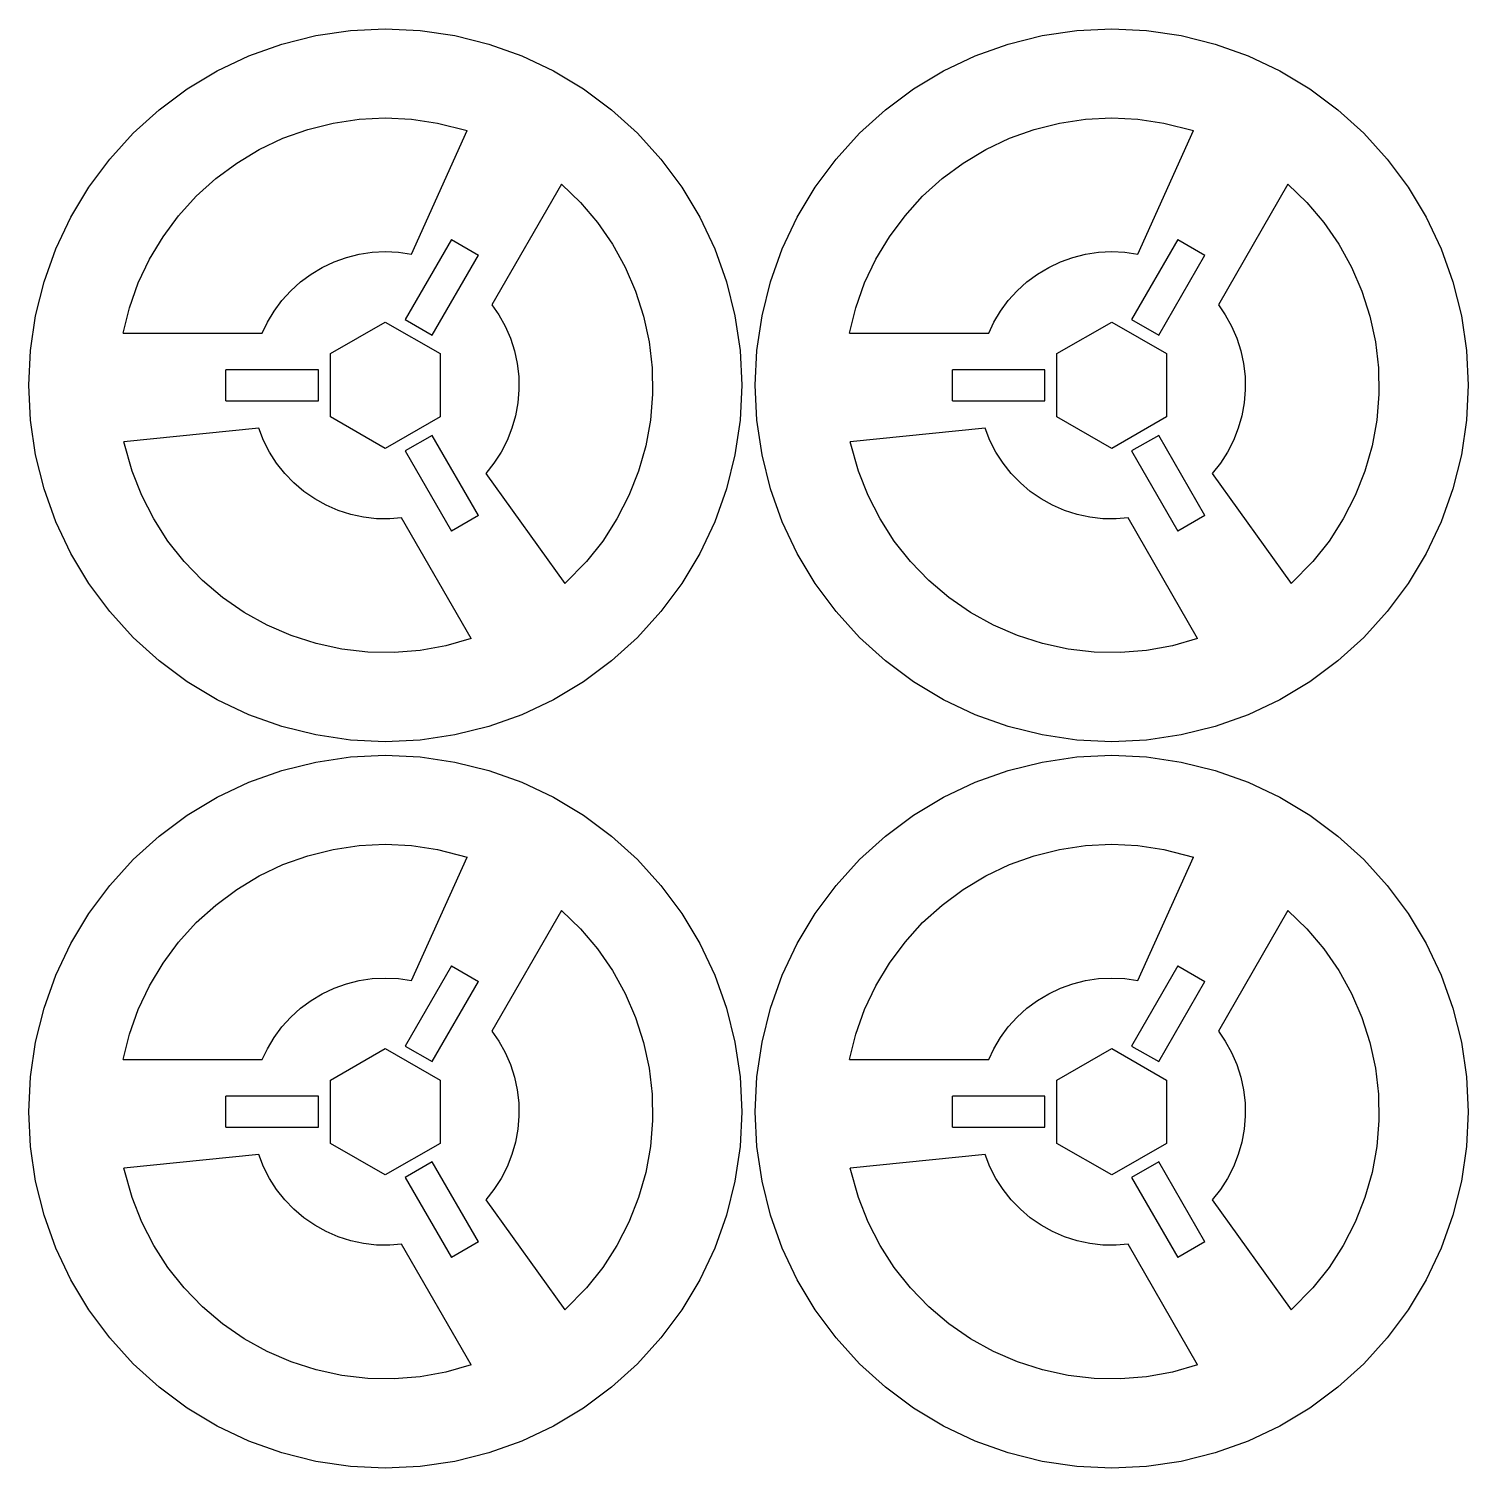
# Model space of a CAD drawing. Header units: metres. Extents: x -40 to 284, y -40 to 122.
# Drawn here: x 123 to 284.5, y -40 to 121.5 of the extents above; entities that cross this region are included whole.
import ezdxf

# ---------------------------------------------------------------- set-up
doc = ezdxf.new("R2010")
doc.units = ezdxf.units.M

msp = doc.modelspace()

# ---------------------------------------------------------------- linework, layer by layer
for p, q in [((155.2, 120.73), (159.08, 121.31)), ((159.08, 121.31), (163, 121.5)), ((163, 121.5), (166.92, 121.31)), ((166.92, 121.31), (170.8, 120.73)), ((236.7, 120.73), (240.58, 121.31)), ((240.58, 121.31), (244.5, 121.5)), ((244.5, 121.5), (248.42, 121.31)), ((248.42, 121.31), (252.3, 120.73)), ((147.69, 118.46), (151.39, 119.78)), ((151.39, 119.78), (155.2, 120.73)), ((170.8, 120.73), (174.61, 119.78)), ((174.61, 119.78), (178.31, 118.46)), ((229.19, 118.46), (232.89, 119.78)), ((232.89, 119.78), (236.7, 120.73)), ((252.3, 120.73), (256.11, 119.78)), ((256.11, 119.78), (259.81, 118.46)), ((144.14, 116.78), (147.69, 118.46)), ((178.31, 118.46), (181.86, 116.78)), ((225.64, 116.78), (229.19, 118.46)), ((259.81, 118.46), (263.36, 116.78)), ((140.78, 114.76), (144.14, 116.78)), ((181.86, 116.78), (185.22, 114.76)), ((222.28, 114.76), (225.64, 116.78)), ((263.36, 116.78), (266.72, 114.76)), ((137.62, 112.42), (140.78, 114.76)), ((185.22, 114.76), (188.38, 112.42)), ((219.12, 112.42), (222.28, 114.76)), ((266.72, 114.76), (269.88, 112.42)), ((134.72, 109.78), (137.62, 112.42)), ((160.06, 111.36), (163, 111.5)), ((163, 111.5), (165.94, 111.36)), ((188.38, 112.42), (191.28, 109.78)), ((216.22, 109.78), (219.12, 112.42)), ((241.56, 111.36), (244.5, 111.5)), ((244.5, 111.5), (247.44, 111.36)), ((269.88, 112.42), (272.78, 109.78)), ((151.52, 109.22), (154.29, 110.21)), ((154.29, 110.21), (157.15, 110.92)), ((157.15, 110.92), (160.06, 111.36)), ((165.93, 96.21), (172.17, 110.07)), ((165.94, 111.36), (168.85, 110.92)), ((168.85, 110.92), (172.17, 110.07)), ((233.02, 109.22), (235.79, 110.21)), ((235.79, 110.21), (238.65, 110.92)), ((238.65, 110.92), (241.56, 111.36)), ((247.43, 96.21), (253.67, 110.07)), ((247.44, 111.36), (250.35, 110.92)), ((250.35, 110.92), (253.67, 110.07)), ((132.08, 106.88), (134.72, 109.78)), ((148.86, 107.96), (151.52, 109.22)), ((191.28, 109.78), (193.92, 106.88)), ((213.58, 106.88), (216.22, 109.78)), ((230.36, 107.96), (233.02, 109.22)), ((272.78, 109.78), (275.42, 106.88)), ((129.74, 103.72), (132.08, 106.88)), ((146.33, 106.44), (148.86, 107.96)), ((193.92, 106.88), (196.26, 103.72)), ((211.24, 103.72), (213.58, 106.88)), ((227.83, 106.44), (230.36, 107.96)), ((275.42, 106.88), (277.76, 103.72)), ((143.97, 104.69), (146.33, 106.44)), ((225.47, 104.69), (227.83, 106.44)), ((127.72, 100.36), (129.74, 103.72)), ((141.79, 102.71), (143.97, 104.69)), ((182.78, 104.06), (174.97, 90.53)), ((182.78, 104.06), (184.9, 102.01)), ((196.26, 103.72), (198.28, 100.36)), ((209.22, 100.36), (211.24, 103.72)), ((223.29, 102.71), (225.47, 104.69)), ((264.28, 104.06), (256.47, 90.53)), ((264.28, 104.06), (266.4, 102.01)), ((277.76, 103.72), (279.78, 100.36)), ((139.81, 100.53), (141.79, 102.71)), ((184.9, 102.01), (186.8, 99.76)), ((221.31, 100.53), (223.29, 102.71)), ((266.4, 102.01), (268.3, 99.76)), ((126.04, 96.81), (127.72, 100.36)), ((138.06, 98.17), (139.81, 100.53)), ((198.28, 100.36), (199.96, 96.81)), ((207.54, 96.81), (209.22, 100.36)), ((219.56, 98.17), (221.31, 100.53)), ((279.78, 100.36), (281.46, 96.81)), ((186.8, 99.76), (188.48, 97.34)), ((268.3, 99.76), (269.98, 97.34)), ((136.54, 95.64), (138.06, 98.17)), ((170.42, 97.86), (165.23, 88.87)), ((170.42, 97.86), (173.45, 96.11)), ((188.48, 97.34), (189.91, 94.77)), ((218.04, 95.64), (219.56, 98.17)), ((251.92, 97.86), (246.73, 88.87)), ((251.92, 97.86), (254.95, 96.11)), ((269.98, 97.34), (271.41, 94.77)), ((124.72, 93.11), (126.04, 96.81)), ((135.28, 92.98), (136.54, 95.64)), ((155.93, 94.73), (157.26, 95.36)), ((157.26, 95.36), (158.65, 95.85)), ((158.65, 95.85), (160.07, 96.21)), ((160.07, 96.21), (161.53, 96.43)), ((161.53, 96.43), (163, 96.5)), ((163, 96.5), (164.47, 96.43)), ((164.47, 96.43), (165.93, 96.21)), ((168.27, 87.12), (173.45, 96.11)), ((199.96, 96.81), (201.28, 93.11)), ((206.22, 93.11), (207.54, 96.81)), ((216.78, 92.98), (218.04, 95.64)), ((237.43, 94.73), (238.76, 95.36)), ((238.76, 95.36), (240.15, 95.85)), ((240.15, 95.85), (241.57, 96.21)), ((241.57, 96.21), (243.03, 96.43)), ((243.03, 96.43), (244.5, 96.5)), ((244.5, 96.5), (245.97, 96.43)), ((245.97, 96.43), (247.43, 96.21)), ((249.77, 87.12), (254.95, 96.11)), ((281.46, 96.81), (282.78, 93.11)), ((153.48, 93.1), (154.67, 93.97)), ((154.67, 93.97), (155.93, 94.73)), ((189.91, 94.77), (191.08, 92.07)), ((234.98, 93.1), (236.17, 93.97)), ((236.17, 93.97), (237.43, 94.73)), ((271.41, 94.77), (272.58, 92.07)), ((123.77, 89.3), (124.72, 93.11)), ((134.29, 90.21), (135.28, 92.98)), ((151.4, 91.02), (152.39, 92.11)), ((152.39, 92.11), (153.48, 93.1)), ((191.08, 92.07), (191.98, 89.26)), ((201.28, 93.11), (202.23, 89.3)), ((205.27, 89.3), (206.22, 93.11)), ((215.79, 90.21), (216.78, 92.98)), ((232.9, 91.02), (233.89, 92.11)), ((233.89, 92.11), (234.98, 93.1)), ((272.58, 92.07), (273.48, 89.26)), ((282.78, 93.11), (283.73, 89.3)), ((150.53, 89.83), (151.4, 91.02)), ((174.97, 90.53), (175.74, 89.42)), ((232.03, 89.83), (232.9, 91.02)), ((256.47, 90.53), (257.24, 89.42)), ((123.19, 85.42), (123.77, 89.3)), ((133.58, 87.35), (134.29, 90.21)), ((149.77, 88.57), (150.53, 89.83)), ((165.23, 88.87), (168.27, 87.12)), ((175.74, 89.42), (176.45, 88.13)), ((191.98, 89.26), (192.6, 86.39)), ((202.23, 89.3), (202.81, 85.42)), ((204.69, 85.42), (205.27, 89.3)), ((215.08, 87.35), (215.79, 90.21)), ((231.27, 88.57), (232.03, 89.83)), ((246.73, 88.87), (249.77, 87.12)), ((257.24, 89.42), (257.95, 88.13)), ((273.48, 89.26), (274.1, 86.39)), ((283.73, 89.3), (284.31, 85.42)), ((133.58, 87.35), (149.2, 87.35)), ((149.2, 87.35), (149.77, 88.57)), ((156.85, 85.05), (163, 88.6)), ((163, 88.6), (169.15, 85.05)), ((176.45, 88.13), (177.04, 86.78)), ((215.08, 87.35), (230.7, 87.35)), ((230.7, 87.35), (231.27, 88.57)), ((238.35, 85.05), (244.5, 88.6)), ((244.5, 88.6), (250.65, 85.05)), ((257.95, 88.13), (258.54, 86.78)), ((177.04, 86.78), (177.49, 85.38)), ((192.6, 86.39), (192.94, 83.46)), ((258.54, 86.78), (258.99, 85.38)), ((274.1, 86.39), (274.44, 83.46)), ((123, 81.5), (123.19, 85.42)), ((156.85, 77.95), (156.85, 85.05)), ((169.15, 85.05), (169.15, 77.95)), ((177.49, 85.38), (177.8, 83.94)), ((202.81, 85.42), (203, 81.5)), ((204.5, 81.5), (204.69, 85.42)), ((238.35, 77.95), (238.35, 85.05)), ((250.65, 85.05), (250.65, 77.95)), ((258.99, 85.38), (259.3, 83.94)), ((284.31, 85.42), (284.5, 81.5)), ((145.12, 79.75), (145.12, 83.25)), ((155.5, 83.25), (145.12, 83.25)), ((155.5, 79.75), (155.5, 83.25)), ((177.8, 83.94), (177.97, 82.48)), ((177.97, 82.48), (177.99, 81.01)), ((192.94, 83.46), (192.98, 80.52)), ((226.62, 79.75), (226.62, 83.25)), ((237, 83.25), (226.62, 83.25)), ((237, 79.75), (237, 83.25)), ((259.3, 83.94), (259.47, 82.48)), ((259.47, 82.48), (259.49, 81.01)), ((274.44, 83.46), (274.48, 80.52)), ((123.19, 77.58), (123, 81.5)), ((177.99, 81.01), (177.87, 79.54)), ((203, 81.5), (202.81, 77.58)), ((204.69, 77.58), (204.5, 81.5)), ((259.49, 81.01), (259.37, 79.54)), ((284.5, 81.5), (284.31, 77.58)), ((145.12, 79.75), (155.5, 79.75)), ((177.87, 79.54), (177.61, 78.09)), ((192.98, 80.52), (192.74, 77.58)), ((226.62, 79.75), (237, 79.75)), ((259.37, 79.54), (259.11, 78.09)), ((274.48, 80.52), (274.24, 77.58)), ((123.77, 73.7), (123.19, 77.58)), ((163, 74.4), (156.85, 77.95)), ((169.15, 77.95), (163, 74.4)), ((177.61, 78.09), (177.2, 76.68)), ((192.74, 77.58), (192.22, 74.69)), ((202.81, 77.58), (202.23, 73.7)), ((205.27, 73.7), (204.69, 77.58)), ((244.5, 74.4), (238.35, 77.95)), ((250.65, 77.95), (244.5, 74.4)), ((259.11, 78.09), (258.7, 76.68)), ((274.24, 77.58), (273.72, 74.69)), ((284.31, 77.58), (283.73, 73.7)), ((148.8, 76.68), (133.67, 75.16)), ((149.34, 75.31), (148.8, 76.68)), ((177.2, 76.68), (176.66, 75.31)), ((230.3, 76.68), (215.17, 75.16)), ((230.84, 75.31), (230.3, 76.68)), ((258.7, 76.68), (258.16, 75.31)), ((134.59, 71.86), (133.67, 75.16)), ((150.01, 74), (149.34, 75.31)), ((168.27, 75.88), (165.23, 74.13)), ((173.45, 66.89), (168.27, 75.88)), ((176.66, 75.31), (175.99, 74)), ((192.22, 74.69), (191.41, 71.86)), ((216.09, 71.86), (215.17, 75.16)), ((231.51, 74), (230.84, 75.31)), ((249.77, 75.88), (246.73, 74.13)), ((254.95, 66.89), (249.77, 75.88)), ((258.16, 75.31), (257.49, 74)), ((273.72, 74.69), (272.91, 71.86)), ((124.72, 69.89), (123.77, 73.7)), ((150.81, 72.76), (150.01, 74)), ((151.72, 71.61), (150.81, 72.76)), ((165.23, 74.13), (170.42, 65.14)), ((175.19, 72.76), (174.28, 71.61)), ((175.99, 74), (175.19, 72.76)), ((202.23, 73.7), (201.28, 69.89)), ((206.22, 69.89), (205.27, 73.7)), ((232.31, 72.76), (231.51, 74)), ((233.22, 71.61), (232.31, 72.76)), ((246.73, 74.13), (251.92, 65.14)), ((256.69, 72.76), (255.78, 71.61)), ((257.49, 74), (256.69, 72.76)), ((283.73, 73.7), (282.78, 69.89)), ((135.67, 69.12), (134.59, 71.86)), ((152.75, 70.55), (151.72, 71.61)), ((174.28, 71.61), (183.15, 59.27)), ((191.41, 71.86), (190.33, 69.12)), ((217.17, 69.12), (216.09, 71.86)), ((234.25, 70.55), (233.22, 71.61)), ((255.78, 71.61), (264.65, 59.27)), ((272.91, 71.86), (271.83, 69.12)), ((126.04, 66.19), (124.72, 69.89)), ((153.87, 69.6), (152.75, 70.55)), ((155.08, 68.76), (153.87, 69.6)), ((201.28, 69.89), (199.96, 66.19)), ((207.54, 66.19), (206.22, 69.89)), ((235.37, 69.6), (234.25, 70.55)), ((236.58, 68.76), (235.37, 69.6)), ((282.78, 69.89), (281.46, 66.19)), ((137.02, 66.5), (135.67, 69.12)), ((156.37, 68.05), (155.08, 68.76)), ((157.72, 67.46), (156.37, 68.05)), ((190.33, 69.12), (188.98, 66.5)), ((218.52, 66.5), (217.17, 69.12)), ((237.87, 68.05), (236.58, 68.76)), ((239.22, 67.46), (237.87, 68.05)), ((271.83, 69.12), (270.48, 66.5)), ((138.61, 64.03), (137.02, 66.5)), ((159.12, 67.01), (157.72, 67.46)), ((160.56, 66.7), (159.12, 67.01)), ((162.02, 66.53), (160.56, 66.7)), ((163.49, 66.51), (162.02, 66.53)), ((164.83, 66.62), (163.49, 66.51)), ((172.64, 53.09), (164.83, 66.62)), ((173.45, 66.89), (170.42, 65.14)), ((188.98, 66.5), (187.39, 64.03)), ((220.11, 64.03), (218.52, 66.5)), ((240.62, 67.01), (239.22, 67.46)), ((242.06, 66.7), (240.62, 67.01)), ((243.52, 66.53), (242.06, 66.7)), ((244.99, 66.51), (243.52, 66.53)), ((246.33, 66.62), (244.99, 66.51)), ((254.14, 53.09), (246.33, 66.62)), ((254.95, 66.89), (251.92, 65.14)), ((270.48, 66.5), (268.89, 64.03)), ((127.72, 62.64), (126.04, 66.19)), ((199.96, 66.19), (198.28, 62.64)), ((209.22, 62.64), (207.54, 66.19)), ((281.46, 66.19), (279.78, 62.64)), ((140.44, 61.72), (138.61, 64.03)), ((187.39, 64.03), (185.56, 61.72)), ((221.94, 61.72), (220.11, 64.03)), ((268.89, 64.03), (267.06, 61.72)), ((129.74, 59.28), (127.72, 62.64)), ((142.49, 59.6), (140.44, 61.72)), ((185.56, 61.72), (183.15, 59.27)), ((198.28, 62.64), (196.26, 59.28)), ((211.24, 59.28), (209.22, 62.64)), ((223.99, 59.6), (221.94, 61.72)), ((267.06, 61.72), (264.65, 59.27)), ((279.78, 62.64), (277.76, 59.28)), ((132.08, 56.12), (129.74, 59.28)), ((144.74, 57.7), (142.49, 59.6)), ((196.26, 59.28), (193.92, 56.12)), ((213.58, 56.12), (211.24, 59.28)), ((226.24, 57.7), (223.99, 59.6)), ((277.76, 59.28), (275.42, 56.12)), ((147.16, 56.02), (144.74, 57.7)), ((228.66, 56.02), (226.24, 57.7)), ((134.72, 53.22), (132.08, 56.12)), ((149.73, 54.59), (147.16, 56.02)), ((193.92, 56.12), (191.28, 53.22)), ((216.22, 53.22), (213.58, 56.12)), ((231.23, 54.59), (228.66, 56.02)), ((275.42, 56.12), (272.78, 53.22)), ((152.43, 53.42), (149.73, 54.59)), ((155.24, 52.52), (152.43, 53.42)), ((233.93, 53.42), (231.23, 54.59)), ((236.74, 52.52), (233.93, 53.42)), ((137.62, 50.58), (134.72, 53.22)), ((158.11, 51.9), (155.24, 52.52)), ((161.04, 51.56), (158.11, 51.9)), ((166.92, 51.76), (163.98, 51.52)), ((169.81, 52.28), (166.92, 51.76)), ((172.64, 53.09), (169.81, 52.28)), ((191.28, 53.22), (188.38, 50.58)), ((219.12, 50.58), (216.22, 53.22)), ((239.61, 51.9), (236.74, 52.52)), ((242.54, 51.56), (239.61, 51.9)), ((248.42, 51.76), (245.48, 51.52)), ((251.31, 52.28), (248.42, 51.76)), ((254.14, 53.09), (251.31, 52.28)), ((272.78, 53.22), (269.88, 50.58)), ((140.78, 48.24), (137.62, 50.58)), ((163.98, 51.52), (161.04, 51.56)), ((188.38, 50.58), (185.22, 48.24)), ((222.28, 48.24), (219.12, 50.58)), ((245.48, 51.52), (242.54, 51.56)), ((269.88, 50.58), (266.72, 48.24)), ((144.14, 46.22), (140.78, 48.24)), ((185.22, 48.24), (181.86, 46.22)), ((225.64, 46.22), (222.28, 48.24)), ((266.72, 48.24), (263.36, 46.22)), ((147.69, 44.54), (144.14, 46.22)), ((181.86, 46.22), (178.31, 44.54)), ((229.19, 44.54), (225.64, 46.22)), ((263.36, 46.22), (259.81, 44.54)), ((151.39, 43.22), (147.69, 44.54)), ((178.31, 44.54), (174.61, 43.22)), ((232.89, 43.22), (229.19, 44.54)), ((259.81, 44.54), (256.11, 43.22)), ((155.2, 42.27), (151.39, 43.22)), ((159.08, 41.69), (155.2, 42.27)), ((170.8, 42.27), (166.92, 41.69)), ((174.61, 43.22), (170.8, 42.27)), ((236.7, 42.27), (232.89, 43.22)), ((240.58, 41.69), (236.7, 42.27)), ((252.3, 42.27), (248.42, 41.69)), ((256.11, 43.22), (252.3, 42.27)), ((163, 41.5), (159.08, 41.69)), ((166.92, 41.69), (163, 41.5)), ((244.5, 41.5), (240.58, 41.69)), ((248.42, 41.69), (244.5, 41.5)), ((151.39, 38.28), (155.2, 39.23)), ((155.2, 39.23), (159.08, 39.81)), ((159.08, 39.81), (163, 40)), ((163, 40), (166.92, 39.81)), ((166.92, 39.81), (170.8, 39.23)), ((170.8, 39.23), (174.61, 38.28)), ((232.89, 38.28), (236.7, 39.23)), ((236.7, 39.23), (240.58, 39.81)), ((240.58, 39.81), (244.5, 40)), ((244.5, 40), (248.42, 39.81)), ((248.42, 39.81), (252.3, 39.23)), ((252.3, 39.23), (256.11, 38.28)), ((147.69, 36.96), (151.39, 38.28)), ((174.61, 38.28), (178.31, 36.96)), ((229.19, 36.96), (232.89, 38.28)), ((256.11, 38.28), (259.81, 36.96)), ((144.14, 35.28), (147.69, 36.96)), ((178.31, 36.96), (181.86, 35.28)), ((225.64, 35.28), (229.19, 36.96)), ((259.81, 36.96), (263.36, 35.28)), ((140.78, 33.26), (144.14, 35.28)), ((181.86, 35.28), (185.22, 33.26)), ((222.28, 33.26), (225.64, 35.28)), ((263.36, 35.28), (266.72, 33.26)), ((137.62, 30.92), (140.78, 33.26)), ((185.22, 33.26), (188.38, 30.92)), ((219.12, 30.92), (222.28, 33.26)), ((266.72, 33.26), (269.88, 30.92)), ((134.72, 28.28), (137.62, 30.92)), ((188.38, 30.92), (191.28, 28.28)), ((216.22, 28.28), (219.12, 30.92)), ((269.88, 30.92), (272.78, 28.28)), ((154.29, 28.71), (157.15, 29.42)), ((157.15, 29.42), (160.06, 29.86)), ((160.06, 29.86), (163, 30)), ((163, 30), (165.94, 29.86)), ((165.94, 29.86), (168.85, 29.42)), ((168.85, 29.42), (172.17, 28.57)), ((235.79, 28.71), (238.65, 29.42)), ((238.65, 29.42), (241.56, 29.86)), ((241.56, 29.86), (244.5, 30)), ((244.5, 30), (247.44, 29.86)), ((247.44, 29.86), (250.35, 29.42)), ((250.35, 29.42), (253.67, 28.57)), ((132.08, 25.38), (134.72, 28.28)), ((148.86, 26.46), (151.52, 27.72)), ((151.52, 27.72), (154.29, 28.71)), ((165.93, 14.71), (172.17, 28.57)), ((191.28, 28.28), (193.92, 25.38)), ((213.58, 25.38), (216.22, 28.28)), ((230.36, 26.46), (233.02, 27.72)), ((233.02, 27.72), (235.79, 28.71)), ((247.43, 14.71), (253.67, 28.57)), ((272.78, 28.28), (275.42, 25.38)), ((146.33, 24.94), (148.86, 26.46)), ((227.83, 24.94), (230.36, 26.46)), ((129.74, 22.22), (132.08, 25.38)), ((143.97, 23.19), (146.33, 24.94)), ((193.92, 25.38), (196.26, 22.22)), ((211.24, 22.22), (213.58, 25.38)), ((225.47, 23.19), (227.83, 24.94)), ((275.42, 25.38), (277.76, 22.22)), ((141.79, 21.21), (143.97, 23.19)), ((223.29, 21.21), (225.47, 23.19)), ((127.72, 18.86), (129.74, 22.22)), ((139.81, 19.03), (141.79, 21.21)), ((182.78, 22.56), (174.97, 9.03)), ((182.78, 22.56), (184.9, 20.51)), ((196.26, 22.22), (198.28, 18.86)), ((209.22, 18.86), (211.24, 22.22)), ((221.31, 19.03), (223.29, 21.21)), ((264.28, 22.56), (256.47, 9.03)), ((264.28, 22.56), (266.4, 20.51)), ((277.76, 22.22), (279.78, 18.86)), ((184.9, 20.51), (186.8, 18.26)), ((266.4, 20.51), (268.3, 18.26)), ((126.04, 15.31), (127.72, 18.86)), ((138.06, 16.67), (139.81, 19.03)), ((186.8, 18.26), (188.48, 15.84)), ((198.28, 18.86), (199.96, 15.31)), ((207.54, 15.31), (209.22, 18.86)), ((219.56, 16.67), (221.31, 19.03)), ((268.3, 18.26), (269.98, 15.84)), ((279.78, 18.86), (281.46, 15.31)), ((136.54, 14.14), (138.06, 16.67)), ((170.42, 16.36), (165.23, 7.37)), ((170.42, 16.36), (173.45, 14.61)), ((218.04, 14.14), (219.56, 16.67)), ((251.92, 16.36), (246.73, 7.37)), ((251.92, 16.36), (254.95, 14.61)), ((124.72, 11.61), (126.04, 15.31)), ((158.65, 14.35), (160.07, 14.71)), ((160.07, 14.71), (161.53, 14.93)), ((161.53, 14.93), (163, 15)), ((163, 15), (164.47, 14.93)), ((164.47, 14.93), (165.93, 14.71)), ((168.27, 5.62), (173.45, 14.61)), ((188.48, 15.84), (189.91, 13.27)), ((199.96, 15.31), (201.28, 11.61)), ((206.22, 11.61), (207.54, 15.31)), ((240.15, 14.35), (241.57, 14.71)), ((241.57, 14.71), (243.03, 14.93)), ((243.03, 14.93), (244.5, 15)), ((244.5, 15), (245.97, 14.93)), ((245.97, 14.93), (247.43, 14.71)), ((249.77, 5.62), (254.95, 14.61)), ((269.98, 15.84), (271.41, 13.27)), ((281.46, 15.31), (282.78, 11.61)), ((135.28, 11.48), (136.54, 14.14)), ((154.67, 12.47), (155.93, 13.23)), ((155.93, 13.23), (157.26, 13.86)), ((157.26, 13.86), (158.65, 14.35)), ((189.91, 13.27), (191.08, 10.57)), ((216.78, 11.48), (218.04, 14.14)), ((236.17, 12.47), (237.43, 13.23)), ((237.43, 13.23), (238.76, 13.86)), ((238.76, 13.86), (240.15, 14.35)), ((271.41, 13.27), (272.58, 10.57)), ((123.77, 7.8), (124.72, 11.61)), ((134.29, 8.71), (135.28, 11.48)), ((152.39, 10.61), (153.48, 11.6)), ((153.48, 11.6), (154.67, 12.47)), ((201.28, 11.61), (202.23, 7.8)), ((205.27, 7.8), (206.22, 11.61)), ((215.79, 8.71), (216.78, 11.48)), ((233.89, 10.61), (234.98, 11.6)), ((234.98, 11.6), (236.17, 12.47)), ((282.78, 11.61), (283.73, 7.8)), ((151.4, 9.52), (152.39, 10.61)), ((191.08, 10.57), (191.98, 7.76)), ((232.9, 9.52), (233.89, 10.61)), ((272.58, 10.57), (273.48, 7.76)), ((133.58, 5.85), (134.29, 8.71)), ((149.77, 7.07), (150.53, 8.33)), ((150.53, 8.33), (151.4, 9.52)), ((174.97, 9.03), (175.74, 7.92)), ((215.08, 5.85), (215.79, 8.71)), ((231.27, 7.07), (232.03, 8.33)), ((232.03, 8.33), (232.9, 9.52)), ((256.47, 9.03), (257.24, 7.92)), ((123.19, 3.92), (123.77, 7.8)), ((149.2, 5.85), (149.77, 7.07)), ((156.85, 3.55), (163, 7.1)), ((163, 7.1), (169.15, 3.55)), ((165.23, 7.37), (168.27, 5.62)), ((175.74, 7.92), (176.45, 6.63)), ((176.45, 6.63), (177.04, 5.28)), ((191.98, 7.76), (192.6, 4.89)), ((202.23, 7.8), (202.81, 3.92)), ((204.69, 3.92), (205.27, 7.8)), ((230.7, 5.85), (231.27, 7.07)), ((238.35, 3.55), (244.5, 7.1)), ((244.5, 7.1), (250.65, 3.55)), ((246.73, 7.37), (249.77, 5.62)), ((257.24, 7.92), (257.95, 6.63)), ((257.95, 6.63), (258.54, 5.28)), ((273.48, 7.76), (274.1, 4.89)), ((283.73, 7.8), (284.31, 3.92)), ((133.58, 5.85), (149.2, 5.85)), ((177.04, 5.28), (177.49, 3.88)), ((192.6, 4.89), (192.94, 1.96)), ((215.08, 5.85), (230.7, 5.85)), ((258.54, 5.28), (258.99, 3.88)), ((274.1, 4.89), (274.44, 1.96)), ((123, 0), (123.19, 3.92)), ((156.85, -3.55), (156.85, 3.55)), ((169.15, 3.55), (169.15, -3.55)), ((177.49, 3.88), (177.8, 2.44)), ((202.81, 3.92), (203, 0)), ((204.5, 0), (204.69, 3.92)), ((238.35, -3.55), (238.35, 3.55)), ((250.65, 3.55), (250.65, -3.55)), ((258.99, 3.88), (259.3, 2.44)), ((284.31, 3.92), (284.5, 0)), ((145.12, -1.75), (145.12, 1.75)), ((155.5, 1.75), (145.12, 1.75)), ((155.5, -1.75), (155.5, 1.75)), ((177.8, 2.44), (177.97, 0.98)), ((192.94, 1.96), (192.98, -0.98)), ((226.62, -1.75), (226.62, 1.75)), ((237, 1.75), (226.62, 1.75)), ((237, -1.75), (237, 1.75)), ((259.3, 2.44), (259.47, 0.98)), ((274.44, 1.96), (274.48, -0.98)), ((123.19, -3.92), (123, 0)), ((177.97, 0.98), (177.99, -0.49)), ((203, 0), (202.81, -3.92)), ((204.69, -3.92), (204.5, 0)), ((259.47, 0.98), (259.49, -0.49)), ((284.5, 0), (284.31, -3.92)), ((177.99, -0.49), (177.87, -1.96)), ((192.98, -0.98), (192.74, -3.92)), ((259.49, -0.49), (259.37, -1.96)), ((274.48, -0.98), (274.24, -3.92)), ((145.12, -1.75), (155.5, -1.75)), ((177.87, -1.96), (177.61, -3.41)), ((226.62, -1.75), (237, -1.75)), ((259.37, -1.96), (259.11, -3.41)), ((123.77, -7.8), (123.19, -3.92)), ((148.8, -4.82), (133.67, -6.34)), ((149.34, -6.19), (148.8, -4.82)), ((163, -7.1), (156.85, -3.55)), ((169.15, -3.55), (163, -7.1)), ((177.2, -4.82), (176.66, -6.19)), ((177.61, -3.41), (177.2, -4.82)), ((192.74, -3.92), (192.22, -6.81)), ((202.81, -3.92), (202.23, -7.8)), ((205.27, -7.8), (204.69, -3.92)), ((230.3, -4.82), (215.17, -6.34)), ((230.84, -6.19), (230.3, -4.82)), ((244.5, -7.1), (238.35, -3.55)), ((250.65, -3.55), (244.5, -7.1)), ((258.7, -4.82), (258.16, -6.19)), ((259.11, -3.41), (258.7, -4.82)), ((274.24, -3.92), (273.72, -6.81)), ((284.31, -3.92), (283.73, -7.8)), ((134.59, -9.64), (133.67, -6.34)), ((150.01, -7.5), (149.34, -6.19)), ((168.27, -5.62), (165.23, -7.37)), ((173.45, -14.61), (168.27, -5.62)), ((176.66, -6.19), (175.99, -7.5)), ((216.09, -9.64), (215.17, -6.34)), ((231.51, -7.5), (230.84, -6.19)), ((249.77, -5.62), (246.73, -7.37)), ((254.95, -14.61), (249.77, -5.62)), ((258.16, -6.19), (257.49, -7.5)), ((124.72, -11.61), (123.77, -7.8)), ((150.81, -8.74), (150.01, -7.5)), ((165.23, -7.37), (170.42, -16.36)), ((175.99, -7.5), (175.19, -8.74)), ((192.22, -6.81), (191.41, -9.64)), ((202.23, -7.8), (201.28, -11.61)), ((206.22, -11.61), (205.27, -7.8)), ((232.31, -8.74), (231.51, -7.5)), ((246.73, -7.37), (251.92, -16.36)), ((257.49, -7.5), (256.69, -8.74)), ((273.72, -6.81), (272.91, -9.64)), ((283.73, -7.8), (282.78, -11.61)), ((135.67, -12.38), (134.59, -9.64)), ((151.72, -9.89), (150.81, -8.74)), ((175.19, -8.74), (174.28, -9.89)), ((191.41, -9.64), (190.33, -12.38)), ((217.17, -12.38), (216.09, -9.64)), ((233.22, -9.89), (232.31, -8.74)), ((256.69, -8.74), (255.78, -9.89)), ((272.91, -9.64), (271.83, -12.38)), ((152.75, -10.95), (151.72, -9.89)), ((153.87, -11.9), (152.75, -10.95)), ((174.28, -9.89), (183.15, -22.23)), ((234.25, -10.95), (233.22, -9.89)), ((235.37, -11.9), (234.25, -10.95)), ((255.78, -9.89), (264.65, -22.23)), ((126.04, -15.31), (124.72, -11.61)), ((137.02, -15), (135.67, -12.38)), ((155.08, -12.74), (153.87, -11.9)), ((156.37, -13.45), (155.08, -12.74)), ((190.33, -12.38), (188.98, -15)), ((201.28, -11.61), (199.96, -15.31)), ((207.54, -15.31), (206.22, -11.61)), ((218.52, -15), (217.17, -12.38)), ((236.58, -12.74), (235.37, -11.9)), ((237.87, -13.45), (236.58, -12.74)), ((271.83, -12.38), (270.48, -15)), ((282.78, -11.61), (281.46, -15.31)), ((157.72, -14.04), (156.37, -13.45)), ((159.12, -14.49), (157.72, -14.04)), ((160.56, -14.8), (159.12, -14.49)), ((239.22, -14.04), (237.87, -13.45)), ((240.62, -14.49), (239.22, -14.04)), ((242.06, -14.8), (240.62, -14.49)), ((127.72, -18.86), (126.04, -15.31)), ((138.61, -17.47), (137.02, -15)), ((162.02, -14.97), (160.56, -14.8)), ((163.49, -14.99), (162.02, -14.97)), ((164.83, -14.88), (163.49, -14.99)), ((172.64, -28.41), (164.83, -14.88)), ((173.45, -14.61), (170.42, -16.36)), ((188.98, -15), (187.39, -17.47)), ((199.96, -15.31), (198.28, -18.86)), ((209.22, -18.86), (207.54, -15.31)), ((220.11, -17.47), (218.52, -15)), ((243.52, -14.97), (242.06, -14.8)), ((244.99, -14.99), (243.52, -14.97)), ((246.33, -14.88), (244.99, -14.99)), ((254.14, -28.41), (246.33, -14.88)), ((254.95, -14.61), (251.92, -16.36)), ((270.48, -15), (268.89, -17.47)), ((281.46, -15.31), (279.78, -18.86)), ((140.44, -19.78), (138.61, -17.47)), ((187.39, -17.47), (185.56, -19.78)), ((221.94, -19.78), (220.11, -17.47)), ((268.89, -17.47), (267.06, -19.78)), ((129.74, -22.22), (127.72, -18.86)), ((198.28, -18.86), (196.26, -22.22)), ((211.24, -22.22), (209.22, -18.86)), ((279.78, -18.86), (277.76, -22.22)), ((142.49, -21.9), (140.44, -19.78)), ((185.56, -19.78), (183.15, -22.23)), ((223.99, -21.9), (221.94, -19.78)), ((267.06, -19.78), (264.65, -22.23)), ((132.08, -25.38), (129.74, -22.22)), ((144.74, -23.8), (142.49, -21.9)), ((196.26, -22.22), (193.92, -25.38)), ((213.58, -25.38), (211.24, -22.22)), ((226.24, -23.8), (223.99, -21.9)), ((277.76, -22.22), (275.42, -25.38)), ((147.16, -25.48), (144.74, -23.8)), ((228.66, -25.48), (226.24, -23.8)), ((134.72, -28.28), (132.08, -25.38)), ((149.73, -26.91), (147.16, -25.48)), ((193.92, -25.38), (191.28, -28.28)), ((216.22, -28.28), (213.58, -25.38)), ((231.23, -26.91), (228.66, -25.48)), ((275.42, -25.38), (272.78, -28.28)), ((152.43, -28.08), (149.73, -26.91)), ((233.93, -28.08), (231.23, -26.91)), ((137.62, -30.92), (134.72, -28.28)), ((155.24, -28.98), (152.43, -28.08)), ((158.11, -29.6), (155.24, -28.98)), ((172.64, -28.41), (169.81, -29.22)), ((191.28, -28.28), (188.38, -30.92)), ((219.12, -30.92), (216.22, -28.28)), ((236.74, -28.98), (233.93, -28.08)), ((239.61, -29.6), (236.74, -28.98)), ((254.14, -28.41), (251.31, -29.22)), ((272.78, -28.28), (269.88, -30.92)), ((161.04, -29.94), (158.11, -29.6)), ((163.98, -29.98), (161.04, -29.94)), ((166.92, -29.74), (163.98, -29.98)), ((169.81, -29.22), (166.92, -29.74)), ((242.54, -29.94), (239.61, -29.6)), ((245.48, -29.98), (242.54, -29.94)), ((248.42, -29.74), (245.48, -29.98)), ((251.31, -29.22), (248.42, -29.74)), ((140.78, -33.26), (137.62, -30.92)), ((188.38, -30.92), (185.22, -33.26)), ((222.28, -33.26), (219.12, -30.92)), ((269.88, -30.92), (266.72, -33.26)), ((144.14, -35.28), (140.78, -33.26)), ((185.22, -33.26), (181.86, -35.28)), ((225.64, -35.28), (222.28, -33.26)), ((266.72, -33.26), (263.36, -35.28)), ((147.69, -36.96), (144.14, -35.28)), ((181.86, -35.28), (178.31, -36.96)), ((229.19, -36.96), (225.64, -35.28)), ((263.36, -35.28), (259.81, -36.96)), ((151.39, -38.28), (147.69, -36.96)), ((178.31, -36.96), (174.61, -38.28)), ((232.89, -38.28), (229.19, -36.96)), ((259.81, -36.96), (256.11, -38.28)), ((155.2, -39.23), (151.39, -38.28)), ((174.61, -38.28), (170.8, -39.23)), ((236.7, -39.23), (232.89, -38.28)), ((256.11, -38.28), (252.3, -39.23)), ((159.08, -39.81), (155.2, -39.23)), ((163, -40), (159.08, -39.81)), ((166.92, -39.81), (163, -40)), ((170.8, -39.23), (166.92, -39.81)), ((240.58, -39.81), (236.7, -39.23)), ((244.5, -40), (240.58, -39.81)), ((248.42, -39.81), (244.5, -40)), ((252.3, -39.23), (248.42, -39.81))]:
    msp.add_line(p, q)

doc.saveas('drawing.dxf')
